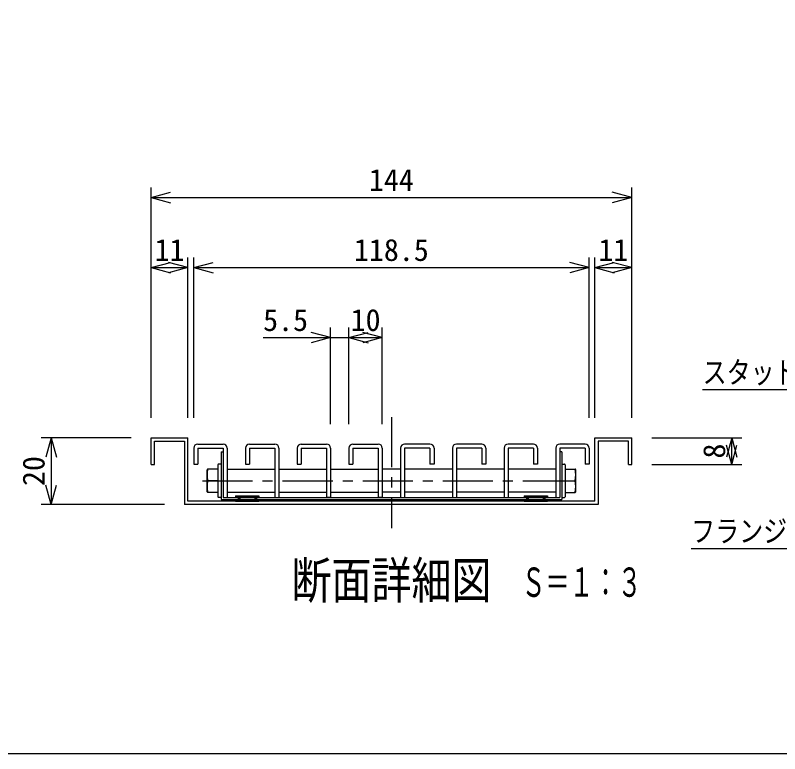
# Model space of a CAD drawing. Units: millimetres, scale not verified, with parts at other scales. Extents: x -1365 to 1365, y -930 to 870.
# Drawn here: x -724 to 40, y -930 to -192 of the extents above; entities that cross this region are included whole.
import ezdxf
from ezdxf.enums import TextEntityAlignment as Align

# ---------------------------------------------------------------- set-up
doc = ezdxf.new("R2010")
doc.units = ezdxf.units.MM
doc.header["$LTSCALE"] = 10
doc.linetypes.add('CHAIN1', pattern=[8, 5, -1, 1, -1])
for name, color, linetype in [('0-7_枠細線', 5, 'Continuous'), ('0-8_枠中線', 5, 'Continuous'), ('1-2_極細2', 2, 'Continuous'), ('1-3_細線2', 4, 'Continuous'), ('1-5_寸法2', 7, 'Continuous')]:
    doc.layers.add(name, color=color, linetype=linetype)
doc.styles.add('ＭＳ ゴシック', font='')
doc.styles.get('ＭＳ ゴシック').set_extended_font_data('MS Gothic')

msp = doc.modelspace()

# ---------------------------------------------------------------- linework, layer by layer
at = {"layer": '0-8_枠中線'}
msp.add_lwpolyline([(-1365, -930), (-1365, 870), (1365, 870), (1365, -930)], close=True, dxfattribs=at)
at = {"layer": '1-2_極細2', "linetype": 'CHAIN1'}
for p, q in [((-347.94, -593.83), (-347.94, -704.62)), ((-536.65, -657.22), (-158.15, -657.22))]:
    msp.add_line(p, q, dxfattribs=at)
at = {"layer": '1-2_極細2'}
for p, q in [((-584.6, -617.55), (-554.6, -617.55)), ((-584.6, -640.88), (-584.6, -617.55)), ((-554.6, -617.55), (-554.6, -680.88)), ((-144.6, -614.22), (-107.94, -614.22)), ((-144.6, -677.55), (-144.6, -614.22)), ((-111.27, -617.55), (-141.27, -617.55)), ((-141.27, -617.55), (-141.27, -680.88)), ((-111.27, -640.88), (-111.27, -617.55)), ((-107.94, -640.88), (-107.94, -614.22)), ((-518.1, -628.22), (-516.1, -628.22)), ((-518.1, -628.22), (-518.1, -675.88)), ((-177.77, -628.22), (-179.77, -628.22)), ((-177.77, -628.22), (-177.77, -675.88)), ((-587.94, -640.88), (-584.6, -640.88)), ((-111.27, -640.88), (-107.94, -640.88)), ((-521.43, -657.22), (-531.44, -657.22)), ((-174.45, -657.22), (-164.43, -657.22)), ((-518.1, -675.88), (-177.77, -675.88)), ((-516.1, -673.88), (-179.77, -673.88)), ((-503.77, -672.22), (-503.77, -673.88)), ((-503.77, -672.22), (-480.44, -672.22)), ((-503.77, -673), (-480.44, -673)), ((-503.77, -675.88), (-503.77, -677.55)), ((-503.77, -676), (-480.44, -676)), ((-503.77, -677), (-480.44, -677)), ((-503.77, -677.55), (-480.44, -677.55)), ((-501.27, -673.88), (-501.27, -675.88)), ((-501.27, -674), (-499.6, -674)), ((-501.27, -675), (-499.6, -675)), ((-499.6, -673.88), (-499.6, -675.88)), ((-484.6, -673.88), (-484.6, -675.88)), ((-484.6, -674), (-482.94, -674)), ((-484.6, -675), (-482.94, -675)), ((-482.94, -673.88), (-482.94, -675.88)), ((-480.44, -672.22), (-480.44, -673.88)), ((-480.44, -675.88), (-480.44, -677.55)), ((-215.44, -672.22), (-215.44, -673.88)), ((-215.44, -672.22), (-192.1, -672.22)), ((-215.44, -673), (-192.1, -673)), ((-215.44, -675.88), (-215.44, -677.55)), ((-215.44, -676), (-192.1, -676)), ((-215.44, -677), (-192.1, -677)), ((-215.44, -677.55), (-192.1, -677.55)), ((-212.94, -673.88), (-212.94, -675.88)), ((-212.94, -674), (-211.27, -674)), ((-212.94, -675), (-211.27, -675)), ((-211.27, -673.88), (-211.27, -675.88)), ((-196.27, -673.88), (-196.27, -675.88)), ((-196.27, -674), (-194.6, -674)), ((-196.27, -675), (-194.6, -675)), ((-194.6, -673.88), (-194.6, -675.88)), ((-192.1, -672.22), (-192.1, -673.88)), ((-192.1, -675.88), (-192.1, -677.55)), ((-141.27, -680.88), (-554.6, -680.88))]:
    msp.add_line(p, q, dxfattribs=at)
for points in [[(-587.94, -640.88), (-587.94, -614.22), (-551.27, -614.22)], [(-144.6, -677.55), (-551.27, -677.55), (-551.27, -614.22)]]:
    msp.add_lwpolyline(points, dxfattribs=at)
for centre, start, end in [((-506.25, -651.38), 166.96433, 193.03802), ((-189.63, -651.38), 346.96198, 13.03567), ((-506.25, -663.05), 166.96198, 193.03567), ((-189.63, -663.05), 346.96433, 13.03802)]:
    msp.add_arc(centre, 25.86, start, end, dxfattribs=at)
at = {"layer": '1-3_細線2'}
for p, q in [((-545.44, -624.55), (-545.44, -640.55)), ((-541.44, -620.55), (-516.1, -620.55)), ((-541.44, -624.55), (-516.1, -624.55)), ((-541.44, -624.55), (-541.44, -640.55)), ((-516.1, -624.55), (-516.1, -673.88)), ((-512.1, -624.55), (-512.1, -673.88)), ((-493.77, -624.55), (-493.77, -640.55)), ((-489.77, -620.55), (-464.44, -620.55)), ((-489.77, -624.55), (-489.77, -640.55)), ((-460.44, -624.55), (-460.44, -673.88)), ((-442.1, -624.55), (-442.1, -640.55)), ((-438.1, -620.55), (-412.77, -620.55)), ((-438.1, -624.55), (-438.1, -640.55)), ((-408.77, -624.55), (-408.77, -673.88)), ((-390.44, -624.55), (-390.44, -640.55)), ((-386.44, -620.55), (-361.1, -620.55)), ((-386.44, -624.55), (-386.44, -640.55)), ((-357.1, -624.55), (-357.1, -673.88)), ((-338.77, -624.55), (-338.77, -673.88)), ((-309.44, -620.55), (-334.77, -620.55)), ((-309.44, -624.55), (-309.44, -640.55)), ((-305.44, -624.55), (-305.44, -640.55)), ((-287.1, -624.55), (-287.1, -673.88)), ((-257.77, -620.55), (-283.1, -620.55)), ((-257.77, -624.55), (-257.77, -640.55)), ((-253.77, -624.55), (-253.77, -640.55)), ((-235.44, -624.55), (-235.44, -673.88)), ((-206.1, -620.55), (-231.44, -620.55)), ((-206.1, -624.55), (-231.44, -624.55)), ((-231.44, -624.55), (-231.44, -673.88)), ((-206.1, -624.55), (-206.1, -640.55)), ((-202.1, -624.55), (-202.1, -640.55)), ((-183.77, -624.55), (-183.77, -673.88)), ((-154.44, -620.55), (-179.77, -620.55)), ((-179.77, -624.55), (-179.77, -673.88)), ((-154.44, -624.55), (-179.77, -624.55)), ((-154.44, -624.55), (-154.44, -640.55)), ((-150.44, -624.55), (-150.44, -640.55)), ((-545.44, -640.55), (-541.44, -640.55)), ((-521.43, -641.22), (-521.43, -658.88)), ((-518.1, -640.55), (-520.76, -640.55)), ((-493.77, -640.55), (-489.77, -640.55)), ((-442.1, -640.55), (-438.1, -640.55)), ((-390.44, -640.55), (-386.44, -640.55)), ((-305.44, -640.55), (-309.44, -640.55)), ((-253.77, -640.55), (-257.77, -640.55)), ((-202.1, -640.55), (-206.1, -640.55)), ((-177.77, -640.55), (-175.11, -640.55)), ((-174.45, -641.22), (-174.45, -673.22)), ((-150.44, -640.55), (-154.44, -640.55)), ((-532.11, -668.22), (-532.11, -646.22)), ((-521.43, -645.55), (-531.44, -645.55)), ((-512.1, -645.72), (-464.44, -645.72)), ((-460.44, -645.72), (-412.77, -645.72)), ((-408.77, -645.72), (-361.1, -645.72)), ((-338.77, -645.72), (-357.1, -645.72)), ((-287.1, -645.72), (-334.77, -645.72)), ((-235.44, -645.72), (-283.1, -645.72)), ((-183.77, -645.72), (-231.44, -645.72)), ((-179.77, -648.6), (-179.77, -661.83)), ((-174.45, -645.55), (-164.43, -645.55)), ((-163.77, -668.22), (-163.77, -646.22)), ((-521.43, -658.88), (-521.43, -673.22)), ((-521.43, -668.88), (-531.44, -668.88)), ((-512.1, -668.72), (-464.44, -668.72)), ((-460.44, -668.72), (-412.77, -668.72)), ((-408.77, -668.72), (-361.1, -668.72)), ((-338.77, -668.72), (-357.1, -668.72)), ((-287.1, -668.72), (-334.77, -668.72)), ((-235.44, -668.72), (-283.1, -668.72)), ((-183.77, -668.72), (-231.44, -668.72)), ((-174.45, -668.88), (-164.43, -668.88)), ((-518.1, -673.88), (-520.76, -673.88)), ((-516.1, -673.88), (-512.1, -673.88)), ((-464.44, -673.88), (-460.44, -673.88)), ((-408.77, -673.88), (-412.77, -673.88)), ((-357.1, -673.88), (-361.1, -673.88)), ((-338.77, -673.88), (-334.77, -673.88)), ((-287.1, -673.88), (-283.1, -673.88)), ((-235.44, -673.88), (-231.44, -673.88)), ((-183.77, -673.88), (-179.77, -673.88)), ((-177.77, -673.88), (-175.11, -673.88))]:
    msp.add_line(p, q, dxfattribs=at)
for points in [[(-489.77, -624.55), (-464.44, -624.55), (-464.44, -673.88)], [(-438.1, -624.55), (-412.77, -624.55), (-412.77, -673.88)], [(-386.44, -624.55), (-361.1, -624.55), (-361.1, -673.88)], [(-309.44, -624.55), (-334.77, -624.55), (-334.77, -673.88)], [(-257.77, -624.55), (-283.1, -624.55), (-283.1, -673.88)]]:
    msp.add_lwpolyline(points, dxfattribs=at)
for centre, radius, start, end in [((-541.44, -624.55), 4, 90, 180), ((-516.1, -624.55), 4, 0, 90), ((-489.77, -624.55), 4, 90, 180), ((-464.44, -624.55), 4, 0, 90), ((-438.1, -624.55), 4, 90, 180), ((-412.77, -624.55), 4, 0, 90), ((-386.44, -624.55), 4, 90, 180), ((-361.1, -624.55), 4, 0, 90), ((-334.77, -624.55), 4, 90, 180), ((-309.44, -624.55), 4, 0, 90), ((-283.1, -624.55), 4, 90, 180), ((-257.77, -624.55), 4, 0, 90), ((-231.44, -624.55), 4, 90, 180), ((-206.1, -624.55), 4, 0, 90), ((-179.77, -624.55), 4, 90, 180), ((-154.44, -624.55), 4, 0, 90), ((-520.76, -641.22), 0.667, 90, 180), ((-175.11, -641.22), 0.667, 0, 90), ((-531.44, -646.22), 0.667, 90, 180), ((-164.43, -646.22), 0.667, 0, 90), ((-531.44, -668.22), 0.667, 180, 270), ((-164.43, -668.22), 0.667, 270, 360), ((-520.76, -673.22), 0.667, 180, 270), ((-175.11, -673.22), 0.667, 270, 360)]:
    msp.add_arc(centre, radius, start, end, dxfattribs=at)
at = {"layer": '1-5_寸法2'}
for p, q in [((-587.94, -594.22), (-587.94, -364.22)), ((-107.94, -594.22), (-107.94, -364.22)), ((-587.94, -374.22), (-568.62, -369.04)), ((-587.94, -374.22), (-568.62, -379.39)), ((-587.94, -374.22), (-107.94, -374.22)), ((-107.94, -374.22), (-127.26, -369.04)), ((-107.94, -374.22), (-127.26, -379.39)), ((-587.94, -594.22), (-587.94, -434.22)), ((-551.27, -594.22), (-551.27, -434.22)), ((-545.44, -594.22), (-545.44, -434.22)), ((-150.44, -594.22), (-150.44, -434.22)), ((-144.6, -594.22), (-144.6, -434.22)), ((-107.94, -594.22), (-107.94, -434.22)), ((-587.94, -444.22), (-568.62, -439.04)), ((-551.27, -444.22), (-570.59, -439.04)), ((-545.44, -444.22), (-526.12, -439.04)), ((-150.44, -444.22), (-169.76, -439.04)), ((-144.6, -444.22), (-125.29, -439.04)), ((-107.94, -444.22), (-127.26, -439.04)), ((-587.94, -444.22), (-568.62, -449.39)), ((-587.94, -444.22), (-551.27, -444.22)), ((-551.27, -444.22), (-570.59, -449.39)), ((-545.44, -444.22), (-526.12, -449.39)), ((-545.44, -444.22), (-150.44, -444.22)), ((-150.44, -444.22), (-169.76, -449.39)), ((-144.6, -444.22), (-125.29, -449.39)), ((-144.6, -444.22), (-107.94, -444.22)), ((-107.94, -444.22), (-127.26, -449.39)), ((-408.77, -514.22), (-428.09, -509.04)), ((-408.77, -600.55), (-408.77, -504.22)), ((-390.44, -600.55), (-390.44, -504.22)), ((-390.44, -514.22), (-371.12, -509.04)), ((-357.1, -514.22), (-376.42, -509.04)), ((-357.1, -600.55), (-357.1, -504.22)), ((-476.17, -514.22), (-390.44, -514.22)), ((-408.77, -514.22), (-428.09, -519.39)), ((-390.44, -514.22), (-371.12, -519.39)), ((-390.44, -514.22), (-357.1, -514.22)), ((-357.1, -514.22), (-376.42, -519.39)), ((-607.94, -614.22), (-697.94, -614.22)), ((-687.94, -614.22), (-693.11, -633.54)), ((-687.94, -614.22), (-682.76, -633.54)), ((-687.94, -614.22), (-687.94, -680.88)), ((-87.94, -614.22), (2.06, -614.22)), ((-7.94, -614.22), (-13.11, -633.54)), ((-7.94, -614.22), (-2.76, -633.54)), ((-7.94, -640.88), (-7.94, -614.22)), ((-7.94, -640.88), (-13.11, -621.57)), ((-7.94, -640.88), (-2.76, -621.57)), ((-87.94, -640.88), (2.06, -640.88)), ((-687.94, -680.88), (-693.11, -661.57)), ((-687.94, -680.88), (-682.76, -661.57)), ((-574.6, -680.88), (-697.94, -680.88))]:
    msp.add_line(p, q, dxfattribs=at)
for points in [[(160.92, -646.22), (130.97, -566.48), (-37.03, -566.48)], [(146.1, -662.57), (119.44, -725.13), (-48.56, -725.13)]]:
    msp.add_lwpolyline(points, dxfattribs=at)

# ---------------------------------------------------------------- texts
at = {"layer": '0-7_枠細線', "style": 'ＭＳ ゴシック'}
for s, height, width, p in [('断面詳細図', 36.66, 0.8, (-447.94, -785.99)), ('Ｓ＝１：３', 29.33, 0.6, (-218.04, -782.04))]:
    msp.add_text(s, height=height, dxfattribs=dict(at, width=width)).set_placement(p, align=Align.BOTTOM_LEFT)
at = {"layer": '1-5_寸法2', "style": 'ＭＳ ゴシック'}
for s, p in [('144', (-370.44, -374.22)), ('11', (-584.6, -444.22)), ('118.5', (-385.44, -444.22)), ('11', (-141.27, -444.22)), ('5.5', (-476.17, -514.22)), ('10', (-388.77, -514.22))]:
    msp.add_text(s, height=21.99, dxfattribs=at).set_placement(p, align=Align.BOTTOM_LEFT)
at = {"layer": '1-5_寸法2', "style": 'ＭＳ ゴシック', "width": 0.8}
for s, p in [('スタッドボルト', (-37.03, -566.48)), ('フランジナット', (-48.56, -725.13))]:
    msp.add_text(s, height=21.99, dxfattribs=at).set_placement(p, align=Align.BOTTOM_LEFT)
at = {"layer": '1-5_寸法2', "style": 'ＭＳ ゴシック'}
for s, p in [('8', (-7.94, -635.05)), ('20', (-687.94, -662.55))]:
    msp.add_text(s, height=21.99, rotation=90, dxfattribs=at).set_placement(p, align=Align.BOTTOM_LEFT)

doc.saveas('drawing.dxf')
